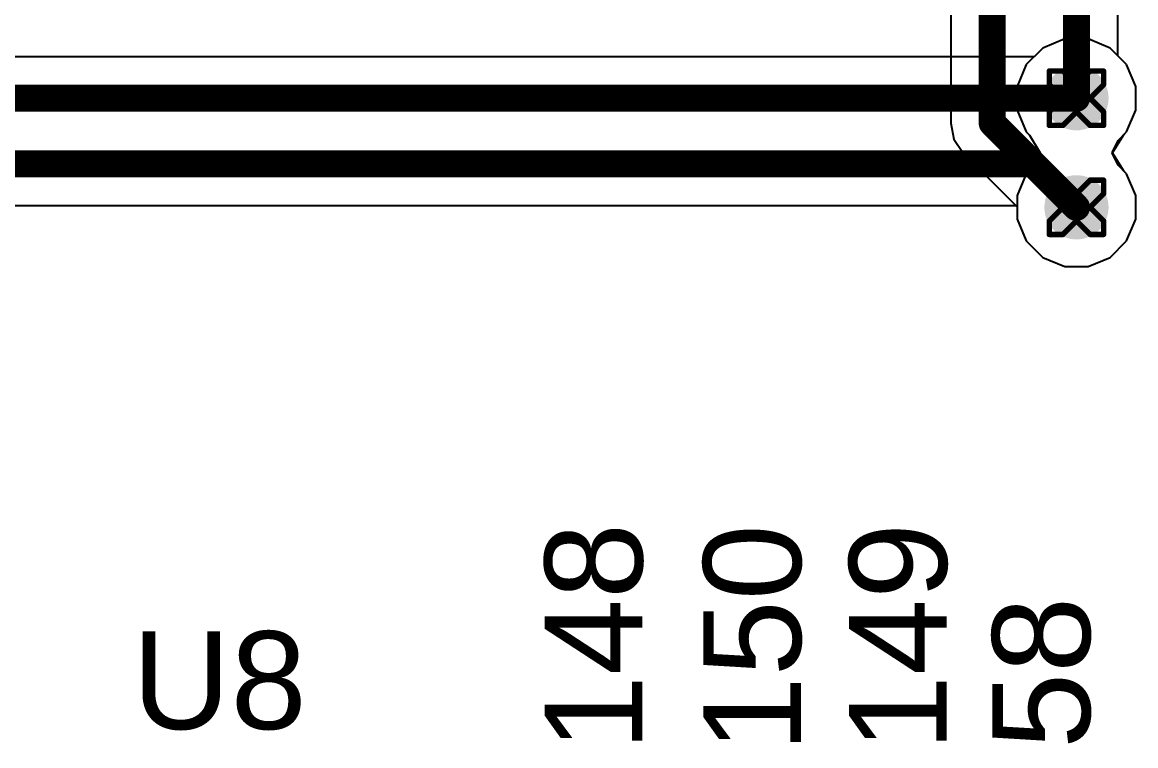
# Model space of a CAD drawing. Header units: inches. Extents: x -11 to 5379, y 0 to 5429.
# Drawn here: x 75.41 to 85.82, y 61.71 to 68.47 of the extents above; entities that cross this region are included whole.
import ezdxf

# ---------------------------------------------------------------- set-up
doc = ezdxf.new("R2010")
doc.units = ezdxf.units.IN
for name, color, linetype in [('Bottom Layer', 5, 'Continuous'), ('Drill Drawing', 1, 'Continuous'), ('GND', 16, 'Continuous'), ('PWR', 76, 'Continuous'), ('Top Layer', 1, 'Continuous'), ('Top Overlay', 2, 'Continuous'), ('Via Holes', 16, 'Continuous')]:
    doc.layers.add(name, color=color, linetype=linetype)
doc.styles.add('Arial', font='', dxfattribs={"height": 0.2})
doc.styles.get('Arial').set_extended_font_data('Arial')

msp = doc.modelspace()

# ---------------------------------------------------------------- hatches: boundary and pattern name
at = {"layer": 'Bottom Layer'}
h = msp.add_hatch(color=5, dxfattribs=at)
edge = h.paths.add_edge_path()
edge.add_arc((85.268, 67.758), 0.3, 0, 360)
h = msp.add_hatch(color=5, dxfattribs=at)
edge = h.paths.add_edge_path()
edge.add_arc((85.268, 66.739), 0.3, 0, 360)
at = {"layer": 'GND'}
h = msp.add_hatch(color=16, dxfattribs=at)
edge = h.paths.add_edge_path()
edge.add_arc((85.268, 67.758), 0.3, 0, 360)
h = msp.add_hatch(color=16, dxfattribs=at)
edge = h.paths.add_edge_path()
edge.add_arc((85.268, 66.739), 0.3, 0, 360)
at = {"layer": 'PWR'}
h = msp.add_hatch(color=76, dxfattribs=at)
edge = h.paths.add_edge_path()
edge.add_arc((85.268, 67.758), 0.3, 0, 360)
h = msp.add_hatch(color=76, dxfattribs=at)
edge = h.paths.add_edge_path()
edge.add_arc((85.268, 66.739), 0.3, 0, 360)
at = {"layer": 'Top Layer'}
h = msp.add_hatch(color=1, dxfattribs=at)
edge = h.paths.add_edge_path()
edge.add_arc((85.268, 67.758), 0.3, 0, 360)
h = msp.add_hatch(color=1, dxfattribs=at)
edge = h.paths.add_edge_path()
edge.add_arc((85.268, 66.739), 0.3, 0, 360)
at = {"layer": 'Via Holes'}
h = msp.add_hatch(color=7, dxfattribs=at)
edge = h.paths.add_edge_path()
edge.add_arc((85.268, 67.758), 0.15, 0, 360)
h = msp.add_hatch(color=7, dxfattribs=at)
edge = h.paths.add_edge_path()
edge.add_arc((85.268, 66.739), 0.15, 0, 360)

# ---------------------------------------------------------------- linework, layer by layer
at = {"layer": 'Bottom Layer'}
for p, q in [((84.092, 79.293), (84.092, 67.526)), ((85.656, 68.153), (85.656, 78.992)), ((85.737, 68.072), (85.656, 68.153)), ((85.822, 67.868), (85.737, 68.072)), ((85.822, 67.648), (85.822, 67.868)), ((85.737, 67.444), (85.822, 67.648)), ((84.092, 67.526), (84.122, 67.377)), ((84.122, 67.377), (84.206, 67.251)), ((85.601, 67.248), (85.658, 67.364)), ((85.658, 67.364), (85.737, 67.444)), ((84.206, 67.251), (84.714, 66.743)), ((85.658, 67.132), (85.601, 67.248)), ((85.737, 67.052), (85.658, 67.132)), ((85.822, 66.849), (85.737, 67.052)), ((85.822, 66.628), (85.822, 66.849)), ((84.714, 66.743), (84.714, 66.628)), ((84.714, 66.628), (84.798, 66.425)), ((85.737, 66.425), (85.822, 66.628)), ((84.798, 66.425), (84.954, 66.269)), ((85.582, 66.269), (85.737, 66.425)), ((84.954, 66.269), (85.158, 66.185)), ((85.378, 66.185), (85.582, 66.269)), ((85.158, 66.185), (85.378, 66.185))]:
    msp.add_line(p, q, dxfattribs=at)
for points in [[(84.48, 67.526, 0.254, 0.254, 0), (84.48, 79.293, 0.254, 0.254, 0)], [(85.268, 67.758, 0.254, 0.254, 0), (85.268, 79.153, 0.254, 0.254, 0)], [(84.48, 67.526, 0.254, 0.254, 0), (85.268, 66.739, 0.254, 0.254, 0)]]:
    msp.add_lwpolyline(points, format="xyseb", dxfattribs=at)
for points in [[(85.204, 67.758, 0.127, 0.127, 1), (85.331, 67.758, 0.127, 0.127, 1)], [(84.417, 67.526, 0.127, 0.127, 1), (84.544, 67.526, 0.127, 0.127, 1)], [(84.417, 67.526, 0.127, 0.127, 1), (84.544, 67.526, 0.127, 0.127, 1)], [(85.204, 66.739, 0.127, 0.127, 1), (85.331, 66.739, 0.127, 0.127, 1)]]:
    msp.add_lwpolyline(points, format="xyseb", close=True, dxfattribs=at)
at = {"layer": 'Drill Drawing'}
for points in [[(85.014, 67.885, 0.0508, 0.0508, 0), (85.014, 68.012, 0.0508, 0.0508, 0)], [(85.014, 68.012, 0.0508, 0.0508, 0), (85.141, 68.012, 0.0508, 0.0508, 0)], [(85.141, 68.012, 0.0508, 0.0508, 0), (85.268, 67.885, 0.0508, 0.0508, 0)], [(85.268, 67.885, 0.0508, 0.0508, 0), (85.395, 68.012, 0.0508, 0.0508, 0)], [(85.395, 68.012, 0.0508, 0.0508, 0), (85.522, 68.012, 0.0508, 0.0508, 0)], [(85.522, 67.885, 0.0508, 0.0508, 0), (85.522, 68.012, 0.0508, 0.0508, 0)], [(85.014, 67.885, 0.0508, 0.0508, 0), (85.141, 67.758, 0.0508, 0.0508, 0)], [(85.395, 67.758, 0.0508, 0.0508, 0), (85.522, 67.885, 0.0508, 0.0508, 0)], [(85.014, 67.631, 0.0508, 0.0508, 0), (85.141, 67.758, 0.0508, 0.0508, 0)], [(85.395, 67.758, 0.0508, 0.0508, 0), (85.522, 67.631, 0.0508, 0.0508, 0)], [(85.014, 67.504, 0.0508, 0.0508, 0), (85.014, 67.631, 0.0508, 0.0508, 0)], [(85.141, 67.504, 0.0508, 0.0508, 0), (85.268, 67.631, 0.0508, 0.0508, 0)], [(85.268, 67.631, 0.0508, 0.0508, 0), (85.395, 67.504, 0.0508, 0.0508, 0)], [(85.522, 67.504, 0.0508, 0.0508, 0), (85.522, 67.631, 0.0508, 0.0508, 0)], [(85.014, 67.504, 0.0508, 0.0508, 0), (85.141, 67.504, 0.0508, 0.0508, 0)], [(85.395, 67.504, 0.0508, 0.0508, 0), (85.522, 67.504, 0.0508, 0.0508, 0)], [(85.014, 66.866, 0.0508, 0.0508, 0), (85.014, 66.993, 0.0508, 0.0508, 0)], [(85.014, 66.993, 0.0508, 0.0508, 0), (85.141, 66.993, 0.0508, 0.0508, 0)], [(85.141, 66.993, 0.0508, 0.0508, 0), (85.268, 66.866, 0.0508, 0.0508, 0)], [(85.268, 66.866, 0.0508, 0.0508, 0), (85.395, 66.993, 0.0508, 0.0508, 0)], [(85.395, 66.993, 0.0508, 0.0508, 0), (85.522, 66.993, 0.0508, 0.0508, 0)], [(85.522, 66.866, 0.0508, 0.0508, 0), (85.522, 66.993, 0.0508, 0.0508, 0)], [(85.014, 66.866, 0.0508, 0.0508, 0), (85.141, 66.739, 0.0508, 0.0508, 0)], [(85.395, 66.739, 0.0508, 0.0508, 0), (85.522, 66.866, 0.0508, 0.0508, 0)], [(85.014, 66.612, 0.0508, 0.0508, 0), (85.141, 66.739, 0.0508, 0.0508, 0)], [(85.395, 66.739, 0.0508, 0.0508, 0), (85.522, 66.612, 0.0508, 0.0508, 0)], [(85.014, 66.485, 0.0508, 0.0508, 0), (85.014, 66.612, 0.0508, 0.0508, 0)], [(85.141, 66.485, 0.0508, 0.0508, 0), (85.268, 66.612, 0.0508, 0.0508, 0)], [(85.268, 66.612, 0.0508, 0.0508, 0), (85.395, 66.485, 0.0508, 0.0508, 0)], [(85.522, 66.485, 0.0508, 0.0508, 0), (85.522, 66.612, 0.0508, 0.0508, 0)], [(85.014, 66.485, 0.0508, 0.0508, 0), (85.141, 66.485, 0.0508, 0.0508, 0)], [(85.395, 66.485, 0.0508, 0.0508, 0), (85.522, 66.485, 0.0508, 0.0508, 0)]]:
    msp.add_lwpolyline(points, format="xyseb", dxfattribs=at)
for points in [[(85.001, 68.012, 0.0254, 0.0254, 1), (85.026, 68.012, 0.0254, 0.0254, 1)], [(85.001, 68.012, 0.0254, 0.0254, 1), (85.026, 68.012, 0.0254, 0.0254, 1)], [(85.128, 68.012, 0.0254, 0.0254, 1), (85.153, 68.012, 0.0254, 0.0254, 1)], [(85.128, 68.012, 0.0254, 0.0254, 1), (85.153, 68.012, 0.0254, 0.0254, 1)], [(85.382, 68.012, 0.0254, 0.0254, 1), (85.407, 68.012, 0.0254, 0.0254, 1)], [(85.382, 68.012, 0.0254, 0.0254, 1), (85.407, 68.012, 0.0254, 0.0254, 1)], [(85.509, 68.012, 0.0254, 0.0254, 1), (85.534, 68.012, 0.0254, 0.0254, 1)], [(85.509, 68.012, 0.0254, 0.0254, 1), (85.534, 68.012, 0.0254, 0.0254, 1)], [(85.001, 67.885, 0.0254, 0.0254, 1), (85.026, 67.885, 0.0254, 0.0254, 1)], [(85.001, 67.885, 0.0254, 0.0254, 1), (85.026, 67.885, 0.0254, 0.0254, 1)], [(85.255, 67.885, 0.0254, 0.0254, 1), (85.28, 67.885, 0.0254, 0.0254, 1)], [(85.255, 67.885, 0.0254, 0.0254, 1), (85.28, 67.885, 0.0254, 0.0254, 1)], [(85.509, 67.885, 0.0254, 0.0254, 1), (85.534, 67.885, 0.0254, 0.0254, 1)], [(85.509, 67.885, 0.0254, 0.0254, 1), (85.534, 67.885, 0.0254, 0.0254, 1)], [(85.128, 67.758, 0.0254, 0.0254, 1), (85.153, 67.758, 0.0254, 0.0254, 1)], [(85.128, 67.758, 0.0254, 0.0254, 1), (85.153, 67.758, 0.0254, 0.0254, 1)], [(85.382, 67.758, 0.0254, 0.0254, 1), (85.407, 67.758, 0.0254, 0.0254, 1)], [(85.382, 67.758, 0.0254, 0.0254, 1), (85.407, 67.758, 0.0254, 0.0254, 1)], [(85.001, 67.631, 0.0254, 0.0254, 1), (85.026, 67.631, 0.0254, 0.0254, 1)], [(85.001, 67.631, 0.0254, 0.0254, 1), (85.026, 67.631, 0.0254, 0.0254, 1)], [(85.255, 67.631, 0.0254, 0.0254, 1), (85.28, 67.631, 0.0254, 0.0254, 1)], [(85.255, 67.631, 0.0254, 0.0254, 1), (85.28, 67.631, 0.0254, 0.0254, 1)], [(85.509, 67.631, 0.0254, 0.0254, 1), (85.534, 67.631, 0.0254, 0.0254, 1)], [(85.509, 67.631, 0.0254, 0.0254, 1), (85.534, 67.631, 0.0254, 0.0254, 1)], [(85.001, 67.504, 0.0254, 0.0254, 1), (85.026, 67.504, 0.0254, 0.0254, 1)], [(85.001, 67.504, 0.0254, 0.0254, 1), (85.026, 67.504, 0.0254, 0.0254, 1)], [(85.128, 67.504, 0.0254, 0.0254, 1), (85.153, 67.504, 0.0254, 0.0254, 1)], [(85.128, 67.504, 0.0254, 0.0254, 1), (85.153, 67.504, 0.0254, 0.0254, 1)], [(85.382, 67.504, 0.0254, 0.0254, 1), (85.407, 67.504, 0.0254, 0.0254, 1)], [(85.382, 67.504, 0.0254, 0.0254, 1), (85.407, 67.504, 0.0254, 0.0254, 1)], [(85.509, 67.504, 0.0254, 0.0254, 1), (85.534, 67.504, 0.0254, 0.0254, 1)], [(85.509, 67.504, 0.0254, 0.0254, 1), (85.534, 67.504, 0.0254, 0.0254, 1)], [(85.001, 66.993, 0.0254, 0.0254, 1), (85.026, 66.993, 0.0254, 0.0254, 1)], [(85.001, 66.993, 0.0254, 0.0254, 1), (85.026, 66.993, 0.0254, 0.0254, 1)], [(85.128, 66.993, 0.0254, 0.0254, 1), (85.153, 66.993, 0.0254, 0.0254, 1)], [(85.128, 66.993, 0.0254, 0.0254, 1), (85.153, 66.993, 0.0254, 0.0254, 1)], [(85.382, 66.993, 0.0254, 0.0254, 1), (85.407, 66.993, 0.0254, 0.0254, 1)], [(85.382, 66.993, 0.0254, 0.0254, 1), (85.407, 66.993, 0.0254, 0.0254, 1)], [(85.509, 66.993, 0.0254, 0.0254, 1), (85.534, 66.993, 0.0254, 0.0254, 1)], [(85.509, 66.993, 0.0254, 0.0254, 1), (85.534, 66.993, 0.0254, 0.0254, 1)], [(85.001, 66.866, 0.0254, 0.0254, 1), (85.026, 66.866, 0.0254, 0.0254, 1)], [(85.001, 66.866, 0.0254, 0.0254, 1), (85.026, 66.866, 0.0254, 0.0254, 1)], [(85.255, 66.866, 0.0254, 0.0254, 1), (85.28, 66.866, 0.0254, 0.0254, 1)], [(85.255, 66.866, 0.0254, 0.0254, 1), (85.28, 66.866, 0.0254, 0.0254, 1)], [(85.509, 66.866, 0.0254, 0.0254, 1), (85.534, 66.866, 0.0254, 0.0254, 1)], [(85.509, 66.866, 0.0254, 0.0254, 1), (85.534, 66.866, 0.0254, 0.0254, 1)], [(85.128, 66.739, 0.0254, 0.0254, 1), (85.153, 66.739, 0.0254, 0.0254, 1)], [(85.128, 66.739, 0.0254, 0.0254, 1), (85.153, 66.739, 0.0254, 0.0254, 1)], [(85.382, 66.739, 0.0254, 0.0254, 1), (85.407, 66.739, 0.0254, 0.0254, 1)], [(85.382, 66.739, 0.0254, 0.0254, 1), (85.407, 66.739, 0.0254, 0.0254, 1)], [(85.001, 66.612, 0.0254, 0.0254, 1), (85.026, 66.612, 0.0254, 0.0254, 1)], [(85.001, 66.612, 0.0254, 0.0254, 1), (85.026, 66.612, 0.0254, 0.0254, 1)], [(85.255, 66.612, 0.0254, 0.0254, 1), (85.28, 66.612, 0.0254, 0.0254, 1)], [(85.255, 66.612, 0.0254, 0.0254, 1), (85.28, 66.612, 0.0254, 0.0254, 1)], [(85.509, 66.612, 0.0254, 0.0254, 1), (85.534, 66.612, 0.0254, 0.0254, 1)], [(85.509, 66.612, 0.0254, 0.0254, 1), (85.534, 66.612, 0.0254, 0.0254, 1)], [(85.001, 66.485, 0.0254, 0.0254, 1), (85.026, 66.485, 0.0254, 0.0254, 1)], [(85.001, 66.485, 0.0254, 0.0254, 1), (85.026, 66.485, 0.0254, 0.0254, 1)], [(85.128, 66.485, 0.0254, 0.0254, 1), (85.153, 66.485, 0.0254, 0.0254, 1)], [(85.128, 66.485, 0.0254, 0.0254, 1), (85.153, 66.485, 0.0254, 0.0254, 1)], [(85.382, 66.485, 0.0254, 0.0254, 1), (85.407, 66.485, 0.0254, 0.0254, 1)], [(85.382, 66.485, 0.0254, 0.0254, 1), (85.407, 66.485, 0.0254, 0.0254, 1)], [(85.509, 66.485, 0.0254, 0.0254, 1), (85.534, 66.485, 0.0254, 0.0254, 1)], [(85.509, 66.485, 0.0254, 0.0254, 1), (85.534, 66.485, 0.0254, 0.0254, 1)]]:
    msp.add_lwpolyline(points, format="xyseb", close=True, dxfattribs=at)
at = {"layer": 'GND'}
for p, q in [((85.158, 68.312), (84.954, 68.227)), ((85.378, 68.312), (85.158, 68.312)), ((85.582, 68.227), (85.378, 68.312)), ((84.954, 68.227), (84.798, 68.072)), ((85.737, 68.072), (85.582, 68.227)), ((84.798, 68.072), (84.714, 67.868)), ((85.822, 67.868), (85.737, 68.072)), ((84.714, 67.868), (84.714, 67.648)), ((85.822, 67.648), (85.822, 67.868)), ((84.714, 67.648), (84.798, 67.444)), ((85.737, 67.444), (85.822, 67.648)), ((84.798, 67.444), (84.828, 67.414)), ((84.828, 67.414), (84.93, 67.248)), ((85.606, 67.248), (85.708, 67.414)), ((85.708, 67.414), (85.737, 67.444)), ((84.93, 67.248), (84.828, 67.082)), ((85.708, 67.082), (85.606, 67.248)), ((84.798, 67.052), (84.714, 66.849)), ((84.828, 67.082), (84.798, 67.052)), ((85.737, 67.052), (85.708, 67.082)), ((85.822, 66.849), (85.737, 67.052)), ((84.714, 66.849), (84.714, 66.628)), ((85.822, 66.628), (85.822, 66.849)), ((84.714, 66.628), (84.798, 66.425)), ((85.737, 66.425), (85.822, 66.628)), ((84.798, 66.425), (84.954, 66.269)), ((85.582, 66.269), (85.737, 66.425)), ((84.954, 66.269), (85.158, 66.185)), ((85.378, 66.185), (85.582, 66.269)), ((85.158, 66.185), (85.378, 66.185))]:
    msp.add_line(p, q, dxfattribs=at)
at = {"layer": 'PWR'}
for p, q in [((85.158, 68.312), (84.954, 68.227)), ((85.378, 68.312), (85.158, 68.312)), ((85.582, 68.227), (85.378, 68.312)), ((84.954, 68.227), (84.798, 68.072)), ((85.737, 68.072), (85.582, 68.227)), ((84.798, 68.072), (84.714, 67.868)), ((85.822, 67.868), (85.737, 68.072)), ((84.714, 67.868), (84.714, 67.648)), ((85.822, 67.648), (85.822, 67.868)), ((84.714, 67.648), (84.798, 67.444)), ((85.737, 67.444), (85.822, 67.648)), ((84.798, 67.444), (84.828, 67.414)), ((84.828, 67.414), (84.93, 67.248)), ((85.606, 67.248), (85.708, 67.414)), ((85.708, 67.414), (85.737, 67.444)), ((84.93, 67.248), (84.828, 67.082)), ((85.708, 67.082), (85.606, 67.248)), ((84.798, 67.052), (84.714, 66.849)), ((84.828, 67.082), (84.798, 67.052)), ((85.737, 67.052), (85.708, 67.082)), ((85.822, 66.849), (85.737, 67.052)), ((84.714, 66.849), (84.714, 66.628)), ((85.822, 66.628), (85.822, 66.849)), ((84.714, 66.628), (84.798, 66.425)), ((85.737, 66.425), (85.822, 66.628)), ((84.798, 66.425), (84.954, 66.269)), ((85.582, 66.269), (85.737, 66.425)), ((84.954, 66.269), (85.158, 66.185)), ((85.378, 66.185), (85.582, 66.269)), ((85.158, 66.185), (85.378, 66.185))]:
    msp.add_line(p, q, dxfattribs=at)
at = {"layer": 'Top Layer'}
for p, q in [((85.158, 68.312), (84.954, 68.227)), ((85.378, 68.312), (85.158, 68.312)), ((85.582, 68.227), (85.378, 68.312)), ((84.954, 68.227), (84.873, 68.146)), ((85.737, 68.072), (85.582, 68.227)), ((84.873, 68.146), (72.83, 68.146)), ((85.822, 67.868), (85.737, 68.072)), ((85.822, 67.648), (85.822, 67.868)), ((85.737, 67.444), (85.822, 67.648)), ((85.601, 67.248), (85.658, 67.364)), ((85.658, 67.364), (85.737, 67.444)), ((85.658, 67.132), (85.601, 67.248)), ((85.737, 67.052), (85.658, 67.132)), ((85.822, 66.849), (85.737, 67.052)), ((85.822, 66.628), (85.822, 66.849)), ((73.279, 66.756), (84.701, 66.756)), ((84.701, 66.756), (84.714, 66.743)), ((84.714, 66.743), (84.714, 66.628)), ((84.714, 66.628), (84.798, 66.425)), ((85.737, 66.425), (85.822, 66.628)), ((84.798, 66.425), (84.954, 66.269)), ((85.582, 66.269), (85.737, 66.425)), ((84.954, 66.269), (85.158, 66.185)), ((85.378, 66.185), (85.582, 66.269)), ((85.158, 66.185), (85.378, 66.185))]:
    msp.add_line(p, q, dxfattribs=at)
for points in [[(72.83, 67.758, 0.254, 0.254, 0), (85.268, 67.758, 0.254, 0.254, 0)], [(73.118, 67.145, 0.254, 0.254, 0), (84.861, 67.145, 0.254, 0.254, 0)], [(84.861, 67.145, 0.254, 0.254, 0), (85.268, 66.739, 0.254, 0.254, 0)]]:
    msp.add_lwpolyline(points, format="xyseb", dxfattribs=at)
for points in [[(85.204, 67.758, 0.127, 0.127, 1), (85.331, 67.758, 0.127, 0.127, 1)], [(84.798, 67.145, 0.127, 0.127, 1), (84.925, 67.145, 0.127, 0.127, 1)], [(84.798, 67.145, 0.127, 0.127, 1), (84.925, 67.145, 0.127, 0.127, 1)], [(85.204, 66.739, 0.127, 0.127, 1), (85.331, 66.739, 0.127, 0.127, 1)]]:
    msp.add_lwpolyline(points, format="xyseb", close=True, dxfattribs=at)

# ---------------------------------------------------------------- texts
at = {"layer": 'Top Overlay', "style": 'Arial'}
for s, p in [('R148', (81.211, 60.737)), ('R150', (82.693, 60.725)), ('R149', (84.056, 60.737)), ('C58', (85.395, 60.757))]:
    msp.add_text(s, height=0.9144, rotation=90, dxfattribs=at).set_placement(p)
msp.add_text('U8', height=0.9144, dxfattribs=at).set_placement((76.439, 61.864))

doc.saveas('drawing.dxf')
